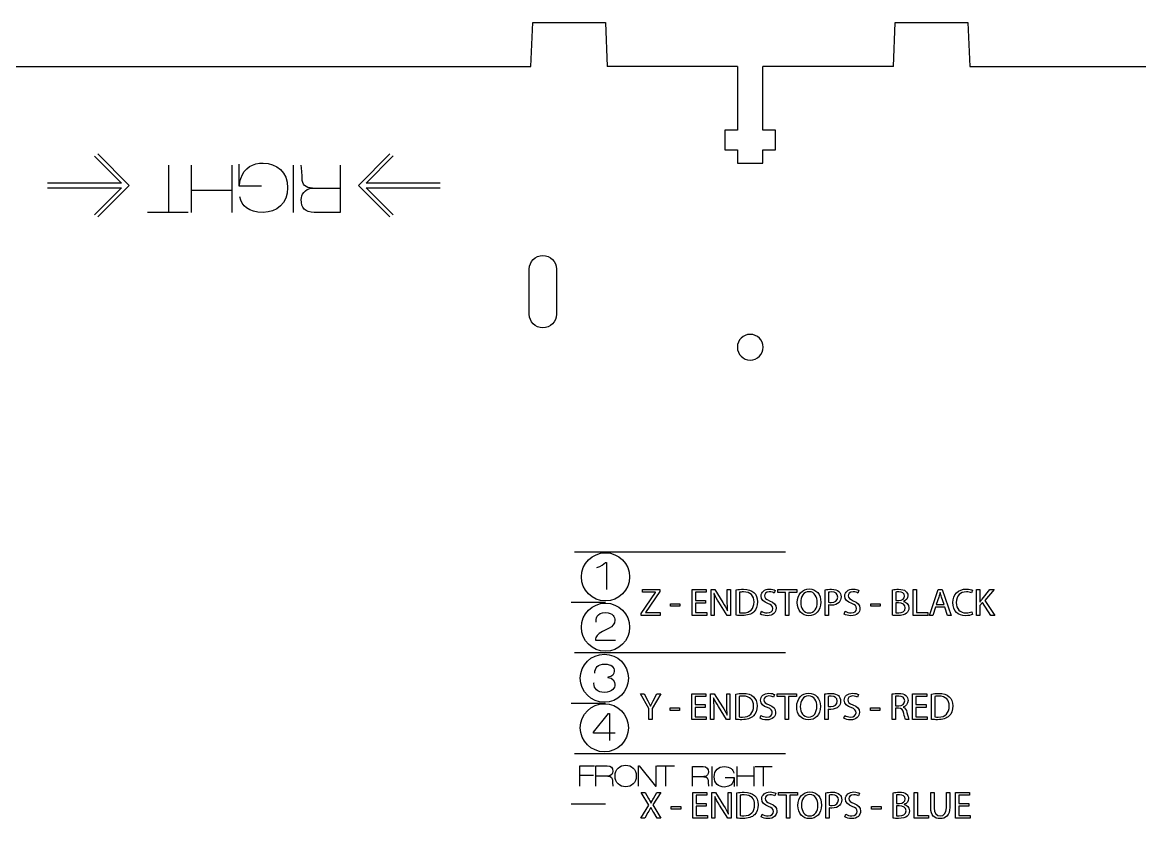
# Model space of a CAD drawing. Header units: millimetres. Extents: x -1126 to -81, y -862 to -38.
# Drawn here: x -625.2 to -501.9, y -126.4 to -38.4 of the extents above; entities that cross this region are included whole.
import ezdxf

# ---------------------------------------------------------------- set-up
doc = ezdxf.new("R2010")
doc.units = ezdxf.units.MM
doc.layers.add('CUTS', color=1, linetype='Continuous', true_color=0xff0000)
doc.layers.add('TEXT', color=5, linetype='Continuous', true_color=0x0000ff)

msp = doc.modelspace()

# ---------------------------------------------------------------- linework, layer by layer
at = {"layer": 'CUTS', "color": 1, "lineweight": 25, "true_color": 0xff0000}
for p, q in [((-569.05, -43.32), (-568.85, -38.45)), ((-568.85, -38.45), (-560.81, -38.45)), ((-560.81, -38.45), (-560.61, -43.32)), ((-529.04, -43.32), (-528.84, -38.45)), ((-528.84, -38.45), (-520.81, -38.45)), ((-520.81, -38.45), (-520.61, -43.32)), ((-627.95, -43.32), (-569.05, -43.32)), ((-546.24, -43.32), (-560.61, -43.32)), ((-546.24, -43.32), (-546.24, -50.34)), ((-543.44, -50.34), (-543.44, -43.32)), ((-529.04, -43.32), (-543.44, -43.32)), ((-520.61, -43.32), (-461.71, -43.32)), ((-546.24, -50.34), (-547.64, -50.34)), ((-547.64, -50.34), (-547.64, -52.54)), ((-542.04, -50.34), (-543.44, -50.34)), ((-542.04, -52.54), (-542.04, -50.34)), ((-547.64, -52.54), (-546.24, -52.54)), ((-546.24, -52.54), (-546.24, -53.98)), ((-543.44, -53.98), (-543.44, -52.54)), ((-543.44, -52.54), (-542.04, -52.54)), ((-546.24, -53.98), (-543.44, -53.98))]:
    msp.add_line(p, q, dxfattribs=at)
for points in [[(-569.22, -70.68), (-569.22, -65.68)], [(-566.22, -65.68), (-566.22, -70.68), (-566.22, -70.68)]]:
    msp.add_lwpolyline(points, dxfattribs=at)
for points in [[(-569.22, -65.68), (-569.22, -64.85), (-568.55, -64.18), (-567.72, -64.18)], [(-567.72, -64.18), (-566.89, -64.18), (-566.22, -64.85), (-566.22, -65.68)], [(-567.72, -72.18), (-568.55, -72.18), (-569.22, -71.51), (-569.22, -70.68)], [(-566.22, -70.68), (-566.22, -71.51), (-566.89, -72.18), (-567.72, -72.18)], [(-544.84, -72.89), (-545.62, -72.89), (-546.26, -73.52), (-546.26, -74.31)], [(-543.41, -74.31), (-543.41, -73.52), (-544.05, -72.89), (-544.84, -72.89)], [(-546.26, -74.31), (-546.26, -75.1), (-545.62, -75.73), (-544.84, -75.73)], [(-544.84, -75.73), (-544.05, -75.73), (-543.41, -75.1), (-543.41, -74.31)]]:
    msp.add_open_spline(points, degree=3, dxfattribs=at)
at = {"layer": 'TEXT', "color": 5, "lineweight": 25, "true_color": 0x0000ff}
for points in [[(-616.85, -52.98), (-613.37, -56.45), (-616.85, -59.93)], [(-584.61, -59.93), (-588.09, -56.45), (-584.61, -52.98)], [(-617.22, -53.21), (-614.23, -56.2), (-622.41, -56.2)], [(-609.04, -54.21), (-609.04, -59.38)], [(-606.51, -59.43), (-606.51, -54.21)], [(-602.04, -54.21), (-602.04, -59.43)], [(-598.79, -56.54), (-601.24, -56.54), (-601.24, -54.1)], [(-595.26, -59.43), (-595.26, -54.21)], [(-590.09, -54.21), (-590.09, -59.43), (-592.95, -59.43)], [(-579.05, -56.2), (-587.23, -56.2), (-584.23, -53.2)], [(-622.41, -56.7), (-614.23, -56.7), (-617.23, -59.7)], [(-584.24, -59.69), (-587.23, -56.7), (-579.05, -56.7)], [(-602.04, -57), (-606.51, -57)], [(-593.15, -56.76), (-593.14, -56.75)], [(-593.14, -56.75), (-590.09, -56.74)], [(-606.86, -59.43), (-611.36, -59.43)], [(-564.23, -96.91), (-540.94, -96.91)], [(-560.82, -98.07), (-560.71, -98.07), (-560.71, -101.05)], [(-556.87, -103.69), (-555.3, -101.38), (-555.3, -101.36), (-556.74, -101.36), (-556.74, -101.05), (-554.81, -101.05), (-554.81, -101.28), (-556.39, -103.59), (-556.39, -103.6), (-554.79, -103.6), (-554.79, -103.91), (-556.87, -103.91), (-556.87, -103.69), (-556.87, -103.69)], [(-549.77, -102.57), (-550.88, -102.57), (-550.88, -103.6), (-549.64, -103.6), (-549.64, -103.91), (-551.25, -103.91), (-551.25, -101.06), (-549.7, -101.06), (-549.7, -101.36), (-550.88, -101.36), (-550.88, -102.27), (-549.77, -102.27), (-549.77, -102.57), (-549.77, -102.57)], [(-549.16, -103.91), (-549.16, -101.06), (-548.76, -101.06), (-547.85, -102.5)], [(-547.37, -102.25), (-547.37, -101.06), (-547.02, -101.06), (-547.02, -103.91), (-547.39, -103.91), (-548.3, -102.46)], [(-546.38, -103.9), (-546.38, -101.1), (-546.38, -101.1)], [(-540.93, -101.37), (-541.8, -101.37), (-541.8, -101.05), (-539.68, -101.05), (-539.68, -101.37), (-540.56, -101.37), (-540.56, -103.91), (-540.93, -103.91), (-540.93, -101.37), (-540.93, -101.37)], [(-536.19, -102.76), (-536.19, -103.91), (-536.56, -103.91), (-536.56, -101.09), (-536.56, -101.09)], [(-529.13, -103.9), (-529.13, -101.1), (-529.13, -101.1)], [(-526.84, -101.06), (-526.47, -101.06), (-526.47, -103.6), (-525.25, -103.6), (-525.25, -103.91), (-526.84, -103.91), (-526.84, -101.06), (-526.84, -101.06)], [(-524.38, -103.01), (-524.67, -103.91), (-525.05, -103.91), (-524.08, -101.06), (-523.64, -101.06), (-522.67, -103.91), (-523.06, -103.91), (-523.36, -103.01), (-524.38, -103.01), (-524.38, -103.01)], [(-519.85, -101.06), (-519.49, -101.06), (-519.49, -102.43), (-519.47, -102.43)], [(-519.25, -102.13), (-518.38, -101.06), (-517.92, -101.06), (-518.95, -102.27), (-517.84, -103.91), (-518.28, -103.91), (-519.21, -102.51), (-519.49, -102.82), (-519.49, -103.91), (-519.85, -103.91), (-519.85, -101.06), (-519.85, -101.06)], [(-548.83, -101.51), (-548.84, -101.51)], [(-546.01, -101.36), (-546.01, -103.62), (-546.01, -103.62)], [(-542.09, -101.15), (-542.19, -101.45)], [(-536.19, -101.36), (-536.19, -102.46), (-536.19, -102.46)], [(-532.85, -101.15), (-532.95, -101.45)], [(-528.76, -101.34), (-528.76, -102.27), (-528.76, -102.27)], [(-528.76, -102.27), (-528.43, -102.27)], [(-524.02, -101.9), (-524.3, -102.72), (-523.44, -102.72), (-523.44, -102.72)], [(-523.87, -101.38), (-523.88, -101.38)], [(-523.44, -102.72), (-523.72, -101.9)], [(-520.31, -101.14), (-520.41, -101.44)], [(-564.6, -102.47), (-560.81, -102.47)], [(-553.64, -102.63), (-552.59, -102.63), (-552.59, -102.9), (-553.64, -102.9), (-553.64, -102.63), (-553.64, -102.63)], [(-548.82, -102.69), (-548.82, -103.91), (-549.16, -103.91), (-549.16, -103.91)], [(-547.34, -103.42), (-547.33, -103.42)], [(-543.7, -103.77), (-543.6, -103.46), (-543.6, -103.46)], [(-534.45, -103.77), (-534.36, -103.46), (-534.36, -103.46)], [(-531.52, -102.63), (-530.48, -102.63), (-530.48, -102.9), (-531.52, -102.9), (-531.52, -102.63), (-531.52, -102.63)], [(-528.46, -102.54), (-528.76, -102.54), (-528.76, -103.63), (-528.76, -103.63)], [(-527.92, -102.37), (-527.92, -102.38)], [(-520.39, -103.52), (-520.32, -103.82), (-520.32, -103.82)], [(-560.42, -105.34), (-561.15, -105.71)], [(-561.92, -106.64), (-559.7, -106.64)], [(-564.23, -108.03), (-540.94, -108.03)], [(-560.55, -110.75), (-560.55, -110.76)], [(-556.04, -115.41), (-556.04, -114.2), (-556.95, -112.56), (-556.53, -112.56), (-556.13, -113.34)], [(-555.55, -113.34), (-555.14, -112.56), (-554.72, -112.56), (-555.67, -114.19), (-555.67, -115.41), (-556.04, -115.41), (-556.04, -115.41)], [(-549.82, -114.07), (-550.93, -114.07), (-550.93, -115.1), (-549.69, -115.1), (-549.69, -115.41), (-551.3, -115.41), (-551.3, -112.56), (-549.75, -112.56), (-549.75, -112.86), (-550.93, -112.86), (-550.93, -113.77), (-549.82, -113.77), (-549.82, -114.07), (-549.82, -114.07)], [(-549.21, -115.41), (-549.21, -112.56), (-548.81, -112.56), (-547.9, -114)], [(-548.88, -113.01), (-548.89, -113.01)], [(-547.42, -113.75), (-547.42, -112.56), (-547.07, -112.56), (-547.07, -115.41), (-547.44, -115.41), (-548.35, -113.96)], [(-546.43, -115.4), (-546.43, -112.6), (-546.43, -112.6)], [(-546.06, -112.86), (-546.06, -115.12), (-546.06, -115.12)], [(-542.14, -112.65), (-542.25, -112.95)], [(-540.98, -112.87), (-541.85, -112.87), (-541.85, -112.56), (-539.74, -112.56), (-539.74, -112.87), (-540.61, -112.87), (-540.61, -115.41), (-540.98, -115.41), (-540.98, -112.87), (-540.98, -112.87)], [(-536.25, -114.26), (-536.25, -115.41), (-536.61, -115.41), (-536.61, -112.59), (-536.61, -112.59)], [(-536.25, -112.86), (-536.25, -113.96), (-536.25, -113.96)], [(-532.9, -112.65), (-533, -112.95)], [(-528.47, -114.17), (-528.81, -114.17), (-528.81, -115.41), (-529.18, -115.41), (-529.18, -112.59), (-529.18, -112.59)], [(-528.81, -112.85), (-528.81, -113.89), (-528.81, -113.89)], [(-525.43, -114.07), (-526.54, -114.07), (-526.54, -115.1), (-525.3, -115.1), (-525.3, -115.41), (-526.91, -115.41), (-526.91, -112.56), (-525.36, -112.56), (-525.36, -112.86), (-526.54, -112.86), (-526.54, -113.77), (-525.43, -113.77), (-525.43, -114.07), (-525.43, -114.07)], [(-524.82, -115.4), (-524.82, -112.6), (-524.82, -112.6)], [(-524.45, -112.86), (-524.45, -115.12), (-524.45, -115.12)], [(-564.6, -113.59), (-560.81, -113.59)], [(-555.84, -113.93), (-555.83, -113.93)], [(-553.69, -114.13), (-552.64, -114.13), (-552.64, -114.4), (-553.69, -114.4), (-553.69, -114.13), (-553.69, -114.13)], [(-548.87, -114.19), (-548.87, -115.41), (-549.21, -115.41), (-549.21, -115.41)], [(-531.57, -114.13), (-530.53, -114.13), (-530.53, -114.4), (-531.57, -114.4), (-531.57, -114.13), (-531.57, -114.13)], [(-528.81, -113.89), (-528.44, -113.89)], [(-527.96, -114.04), (-527.96, -114.05)], [(-560.36, -116.92), (-562.12, -116.92), (-562.12, -116.81), (-560.47, -114.73), (-560.36, -114.73), (-560.36, -116.92)], [(-547.39, -114.92), (-547.38, -114.92)], [(-543.75, -115.27), (-543.65, -114.96), (-543.65, -114.96)], [(-534.51, -115.27), (-534.41, -114.96), (-534.41, -114.96)], [(-527.32, -115.41), (-527.7, -115.41)], [(-559.75, -116.92), (-560.36, -116.92), (-560.36, -117.71)], [(-564.23, -119.15), (-540.94, -119.15)], [(-563.63, -122.78), (-563.63, -120.51), (-562.04, -120.51)], [(-561.87, -122.78), (-561.87, -120.51), (-560.62, -120.51)], [(-557.17, -122.78), (-557.17, -120.51), (-557.09, -120.51), (-555.3, -122.78), (-555.23, -122.78), (-555.23, -120.51)], [(-555.14, -120.51), (-553.18, -120.51)], [(-554.15, -122.78), (-554.15, -120.51)], [(-551.22, -122.77), (-551.22, -120.61), (-550.03, -120.61)], [(-549.08, -120.61), (-549.08, -122.77)], [(-546.28, -122.77), (-546.28, -120.61)], [(-544.43, -120.61), (-544.43, -122.77)], [(-544.28, -120.61), (-542.43, -120.61)], [(-543.38, -122.77), (-543.38, -120.63)], [(-563.63, -121.56), (-562.13, -121.56)], [(-560.54, -121.67), (-560.54, -121.67), (-561.87, -121.68)], [(-549.95, -121.71), (-549.96, -121.72), (-551.22, -121.72)], [(-547.62, -121.8), (-546.61, -121.8), (-546.61, -122.82)], [(-546.28, -121.62), (-544.43, -121.62)], [(-556.13, -125.68), (-556.47, -126.31), (-556.9, -126.31), (-556.02, -124.86), (-556.86, -123.45), (-556.43, -123.45), (-556.06, -124.12)], [(-555.52, -124.12), (-555.14, -123.45), (-554.71, -123.45), (-555.58, -124.84), (-554.69, -126.31), (-555.12, -126.31), (-555.12, -126.31)], [(-549.7, -124.97), (-550.8, -124.97), (-550.8, -126), (-549.56, -126), (-549.56, -126.31), (-551.17, -126.31), (-551.17, -123.46), (-549.63, -123.46), (-549.63, -123.76), (-550.8, -123.76), (-550.8, -124.67), (-549.7, -124.67), (-549.7, -124.97), (-549.7, -124.97)], [(-549.09, -126.31), (-549.09, -123.46), (-548.68, -123.46), (-547.77, -124.9)], [(-548.75, -123.91), (-548.76, -123.91)], [(-547.29, -124.65), (-547.29, -123.46), (-546.94, -123.46), (-546.94, -126.31), (-547.32, -126.31), (-548.22, -124.86)], [(-546.3, -126.3), (-546.3, -123.5), (-546.3, -123.5)], [(-545.93, -123.76), (-545.93, -126.02), (-545.93, -126.02)], [(-542.02, -123.55), (-542.12, -123.85)], [(-540.85, -123.77), (-541.72, -123.77), (-541.72, -123.46), (-539.61, -123.46), (-539.61, -123.77), (-540.48, -123.77), (-540.48, -126.31), (-540.85, -126.31), (-540.85, -123.77), (-540.85, -123.77)], [(-536.12, -125.16), (-536.12, -126.31), (-536.49, -126.31), (-536.49, -123.49), (-536.49, -123.49)], [(-536.12, -123.76), (-536.12, -124.86), (-536.12, -124.86)], [(-532.77, -123.55), (-532.87, -123.85)], [(-529.05, -126.3), (-529.05, -123.5), (-529.05, -123.5)], [(-528.69, -123.74), (-528.69, -124.67), (-528.69, -124.67)], [(-526.76, -123.46), (-526.39, -123.46), (-526.39, -126), (-525.17, -126), (-525.17, -126.31), (-526.76, -126.31), (-526.76, -123.46), (-526.76, -123.46)], [(-524.92, -125.14), (-524.92, -123.46), (-524.55, -123.46), (-524.55, -123.46)], [(-524.55, -123.46), (-524.55, -125.15)], [(-523.19, -125.15), (-523.19, -123.46), (-522.81, -123.46), (-522.81, -125.12)], [(-520.7, -124.97), (-521.81, -124.97), (-521.81, -126), (-520.57, -126), (-520.57, -126.31), (-522.18, -126.31), (-522.18, -123.46), (-520.63, -123.46), (-520.63, -123.76), (-521.81, -123.76), (-521.81, -124.67), (-520.7, -124.67), (-520.7, -124.97), (-520.7, -124.97)], [(-564.6, -124.71), (-560.81, -124.71)], [(-555.81, -125.11), (-555.82, -125.11)], [(-555.8, -124.61), (-555.78, -124.61)], [(-555.12, -126.31), (-555.49, -125.68)], [(-553.56, -125.03), (-552.51, -125.03), (-552.51, -125.3), (-553.56, -125.3), (-553.56, -125.03), (-553.56, -125.03)], [(-548.74, -125.09), (-548.74, -126.31), (-549.09, -126.31), (-549.09, -126.31)], [(-531.45, -125.03), (-530.4, -125.03), (-530.4, -125.3), (-531.45, -125.3), (-531.45, -125.03), (-531.45, -125.03)], [(-528.69, -124.67), (-528.35, -124.67)], [(-528.38, -124.94), (-528.69, -124.94), (-528.69, -126.03), (-528.69, -126.03)], [(-527.84, -124.77), (-527.84, -124.78)], [(-547.26, -125.82), (-547.25, -125.82)], [(-543.62, -126.17), (-543.53, -125.86), (-543.53, -125.86)], [(-534.38, -126.17), (-534.28, -125.86), (-534.28, -125.86)]]:
    msp.add_lwpolyline(points, dxfattribs=at)
for points in [[(-601.06, -55.67), (-600.7, -54.47), (-599.69, -53.98), (-598.6, -53.98)], [(-598.6, -53.98), (-597.11, -53.98), (-595.9, -54.98), (-595.9, -56.7)], [(-594.3, -55.65), (-594.3, -55.46), (-594.31, -54.43), (-594.41, -54.21)], [(-601.24, -56.54), (-601.17, -55.94), (-601.06, -55.67), (-601.06, -55.67)], [(-595.9, -56.7), (-595.9, -58.43), (-597.11, -59.43), (-598.6, -59.43)], [(-593.14, -56.75), (-593.95, -56.74), (-594.3, -56.37), (-594.3, -55.65)], [(-598.6, -59.43), (-600.23, -59.43), (-600.98, -58.7), (-601.17, -57.7)], [(-594.39, -58), (-594.39, -57.51), (-594.06, -56.81), (-593.15, -56.76)], [(-592.95, -59.43), (-594, -59.43), (-594.39, -58.93), (-594.39, -58)], [(-563.47, -99.66), (-563.47, -98.2), (-562.28, -97.01), (-560.81, -97.01)], [(-560.81, -97.01), (-559.34, -97.01), (-558.15, -98.2), (-558.15, -99.66)], [(-561.76, -98.64), (-561.3, -98.52), (-561, -98.28), (-560.82, -98.07)], [(-560.81, -102.32), (-562.28, -102.32), (-563.47, -101.13), (-563.47, -99.66)], [(-558.15, -99.66), (-558.15, -101.13), (-559.34, -102.32), (-560.81, -102.32)], [(-546.38, -101.1), (-546.15, -101.06), (-545.89, -101.03), (-545.59, -101.03)], [(-545.59, -101.03), (-545.06, -101.03), (-544.69, -101.16), (-544.44, -101.39)], [(-543.64, -101.78), (-543.64, -101.34), (-543.27, -101.01), (-542.72, -101.01)], [(-542.72, -101.01), (-542.43, -101.01), (-542.22, -101.08), (-542.09, -101.15)], [(-539.65, -102.5), (-539.65, -101.6), (-539.09, -101), (-538.33, -101)], [(-538.33, -101), (-537.55, -101), (-537.04, -101.6), (-537.04, -102.45)], [(-536.56, -101.09), (-536.39, -101.06), (-536.15, -101.03), (-535.86, -101.03)], [(-535.86, -101.03), (-535.49, -101.03), (-535.23, -101.12), (-535.06, -101.27)], [(-534.4, -101.78), (-534.4, -101.34), (-534.03, -101.01), (-533.47, -101.01)], [(-533.47, -101.01), (-533.19, -101.01), (-532.97, -101.08), (-532.85, -101.15)], [(-529.13, -101.1), (-528.97, -101.06), (-528.71, -101.03), (-528.46, -101.03)], [(-528.46, -101.03), (-528.09, -101.03), (-527.85, -101.1), (-527.68, -101.24)], [(-522.48, -102.51), (-522.48, -101.61), (-521.87, -101.01), (-520.99, -101.01)], [(-520.99, -101.01), (-520.64, -101.01), (-520.41, -101.08), (-520.31, -101.14)], [(-548.84, -101.51), (-548.82, -101.87), (-548.82, -102.21), (-548.82, -102.69)], [(-548.3, -102.46), (-548.5, -102.14), (-548.69, -101.82), (-548.83, -101.51)], [(-547.33, -103.42), (-547.36, -103.04), (-547.37, -102.69), (-547.37, -102.25)], [(-545.58, -101.33), (-545.77, -101.33), (-545.91, -101.34), (-546.01, -101.36)], [(-544.42, -102.43), (-544.42, -101.75), (-544.8, -101.33), (-545.58, -101.33)], [(-544.44, -101.39), (-544.18, -101.62), (-544.03, -101.95), (-544.03, -102.41)], [(-542.89, -102.6), (-543.35, -102.43), (-543.64, -102.18), (-543.64, -101.78)], [(-542.73, -101.31), (-543.12, -101.31), (-543.27, -101.55), (-543.27, -101.74)], [(-543.27, -101.74), (-543.27, -102.01), (-543.1, -102.14), (-542.7, -102.29)], [(-542.19, -101.45), (-542.28, -101.39), (-542.47, -101.31), (-542.73, -101.31)], [(-542.7, -102.29), (-542.22, -102.48), (-541.98, -102.71), (-541.98, -103.13)], [(-538.34, -101.3), (-538.96, -101.3), (-539.26, -101.87), (-539.26, -102.49)], [(-537.43, -102.47), (-537.43, -101.9), (-537.73, -101.3), (-538.34, -101.3)], [(-535.85, -101.33), (-536.01, -101.33), (-536.13, -101.34), (-536.19, -101.36)], [(-535.89, -102.49), (-535.45, -102.49), (-535.18, -102.27), (-535.18, -101.89)], [(-535.18, -101.89), (-535.18, -101.51), (-535.45, -101.33), (-535.85, -101.33)], [(-535.06, -101.27), (-534.9, -101.41), (-534.81, -101.61), (-534.81, -101.87)], [(-534.81, -101.87), (-534.81, -102.13), (-534.88, -102.33), (-535.03, -102.48)], [(-533.64, -102.6), (-534.11, -102.43), (-534.4, -102.18), (-534.4, -101.78)], [(-533.49, -101.31), (-533.88, -101.31), (-534.02, -101.55), (-534.02, -101.74)], [(-534.02, -101.74), (-534.02, -102.01), (-533.85, -102.14), (-533.46, -102.29)], [(-532.95, -101.45), (-533.04, -101.39), (-533.23, -101.31), (-533.49, -101.31)], [(-533.46, -102.29), (-532.97, -102.48), (-532.73, -102.71), (-532.73, -103.13)], [(-528.44, -101.32), (-528.6, -101.32), (-528.7, -101.33), (-528.76, -101.34)], [(-527.81, -101.78), (-527.81, -101.45), (-528.06, -101.32), (-528.44, -101.32)], [(-528.43, -102.27), (-528.04, -102.27), (-527.81, -102.06), (-527.81, -101.78)], [(-527.44, -101.74), (-527.44, -102.02), (-527.62, -102.27), (-527.92, -102.37)], [(-527.68, -101.24), (-527.53, -101.35), (-527.44, -101.52), (-527.44, -101.74)], [(-523.88, -101.38), (-523.92, -101.55), (-523.96, -101.72), (-524.02, -101.9)], [(-523.72, -101.9), (-523.78, -101.72), (-523.83, -101.55), (-523.87, -101.38)], [(-520.98, -101.32), (-521.65, -101.32), (-522.09, -101.74), (-522.09, -102.49)], [(-520.41, -101.44), (-520.54, -101.37), (-520.74, -101.32), (-520.98, -101.32)], [(-519.47, -102.43), (-519.4, -102.32), (-519.32, -102.22), (-519.25, -102.13)], [(-563.47, -105.22), (-563.47, -103.75), (-562.28, -102.56), (-560.81, -102.56)], [(-560.81, -102.56), (-559.34, -102.56), (-558.15, -103.75), (-558.15, -105.22)], [(-547.85, -102.5), (-547.64, -102.83), (-547.47, -103.13), (-547.34, -103.42)], [(-544.44, -103.52), (-544.71, -103.79), (-545.15, -103.93), (-545.71, -103.93)], [(-545.64, -103.64), (-544.84, -103.64), (-544.42, -103.2), (-544.42, -102.43)], [(-544.03, -102.41), (-544.03, -102.88), (-544.18, -103.26), (-544.44, -103.52)], [(-543.6, -103.46), (-543.44, -103.56), (-543.2, -103.64), (-542.95, -103.64)], [(-541.98, -103.13), (-541.98, -103.57), (-542.3, -103.95), (-542.97, -103.95)], [(-542.95, -103.64), (-542.57, -103.64), (-542.35, -103.45), (-542.35, -103.16)], [(-542.35, -103.16), (-542.35, -102.9), (-542.5, -102.74), (-542.89, -102.6)], [(-538.37, -103.95), (-539.12, -103.95), (-539.65, -103.37), (-539.65, -102.5)], [(-539.26, -102.49), (-539.26, -103.11), (-538.93, -103.65), (-538.35, -103.65)], [(-537.04, -102.45), (-537.04, -103.43), (-537.64, -103.95), (-538.37, -103.95)], [(-538.35, -103.65), (-537.76, -103.65), (-537.43, -103.12), (-537.43, -102.47)], [(-536.19, -102.46), (-536.11, -102.49), (-536.01, -102.49), (-535.89, -102.49)], [(-535.9, -102.79), (-536.01, -102.79), (-536.11, -102.79), (-536.19, -102.76)], [(-535.03, -102.48), (-535.23, -102.68), (-535.54, -102.79), (-535.9, -102.79)], [(-534.36, -103.46), (-534.19, -103.56), (-533.96, -103.64), (-533.7, -103.64)], [(-532.73, -103.13), (-532.73, -103.57), (-533.05, -103.95), (-533.73, -103.95)], [(-533.7, -103.64), (-533.33, -103.64), (-533.11, -103.45), (-533.11, -103.16)], [(-533.11, -103.16), (-533.11, -102.9), (-533.26, -102.74), (-533.64, -102.6)], [(-527.72, -103.09), (-527.72, -102.71), (-528.05, -102.54), (-528.46, -102.54)], [(-528.45, -103.64), (-528.07, -103.64), (-527.72, -103.5), (-527.72, -103.09)], [(-527.92, -102.38), (-527.65, -102.45), (-527.33, -102.67), (-527.33, -103.09)], [(-527.33, -103.09), (-527.33, -103.34), (-527.43, -103.53), (-527.58, -103.67)], [(-521.07, -103.95), (-521.88, -103.95), (-522.48, -103.45), (-522.48, -102.51)], [(-522.09, -102.49), (-522.09, -103.2), (-521.69, -103.64), (-521, -103.64)], [(-521, -103.64), (-520.77, -103.64), (-520.54, -103.59), (-520.39, -103.52)], [(-561.86, -104.65), (-561.86, -104.33), (-561.85, -103.6), (-560.8, -103.6)], [(-560.8, -103.6), (-559.96, -103.6), (-559.79, -104.15), (-559.79, -104.43)], [(-559.79, -104.43), (-559.79, -104.87), (-560.05, -105.12), (-560.42, -105.34)], [(-545.71, -103.93), (-545.97, -103.93), (-546.19, -103.92), (-546.38, -103.9)], [(-546.01, -103.62), (-545.91, -103.63), (-545.78, -103.64), (-545.64, -103.64)], [(-542.97, -103.95), (-543.25, -103.95), (-543.55, -103.87), (-543.7, -103.77)], [(-533.73, -103.95), (-534, -103.95), (-534.3, -103.87), (-534.45, -103.77)], [(-528.56, -103.93), (-528.81, -103.93), (-529.01, -103.92), (-529.13, -103.9)], [(-528.76, -103.63), (-528.69, -103.64), (-528.58, -103.64), (-528.45, -103.64)], [(-527.58, -103.67), (-527.77, -103.85), (-528.09, -103.93), (-528.56, -103.93)], [(-520.32, -103.82), (-520.45, -103.89), (-520.73, -103.95), (-521.07, -103.95)], [(-560.81, -107.88), (-562.28, -107.88), (-563.47, -106.69), (-563.47, -105.22)], [(-561.15, -105.71), (-561.69, -106.02), (-561.91, -106.2), (-561.92, -106.64)], [(-558.15, -105.22), (-558.15, -106.69), (-559.34, -107.88), (-560.81, -107.88)], [(-563.59, -110.86), (-563.59, -109.39), (-562.4, -108.2), (-560.94, -108.2)], [(-560.94, -108.2), (-559.47, -108.2), (-558.28, -109.39), (-558.28, -110.86)], [(-562, -110.3), (-561.97, -109.68), (-561.71, -109.3), (-560.87, -109.3)], [(-560.87, -109.3), (-560.16, -109.3), (-559.85, -109.62), (-559.85, -110.08)], [(-560.94, -113.51), (-562.4, -113.51), (-563.59, -112.32), (-563.59, -110.86)], [(-558.28, -110.86), (-558.28, -112.32), (-559.47, -113.51), (-560.94, -113.51)], [(-559.85, -110.08), (-559.85, -110.37), (-560.02, -110.69), (-560.55, -110.75)], [(-560.55, -110.76), (-559.98, -110.82), (-559.78, -111.16), (-559.78, -111.55)], [(-562.09, -111.43), (-562.09, -111.4), (-562.08, -111.37), (-562.08, -111.34)], [(-560.94, -112.41), (-561.72, -112.41), (-562.09, -112.02), (-562.09, -111.43)], [(-559.78, -111.55), (-559.78, -111.88), (-560, -112.41), (-560.94, -112.41)], [(-556.13, -113.34), (-556.02, -113.56), (-555.93, -113.73), (-555.84, -113.93)], [(-555.83, -113.93), (-555.76, -113.74), (-555.66, -113.56), (-555.55, -113.34)], [(-548.89, -113.01), (-548.87, -113.37), (-548.87, -113.71), (-548.87, -114.19)], [(-548.35, -113.96), (-548.55, -113.64), (-548.74, -113.32), (-548.88, -113.01)], [(-546.43, -112.6), (-546.2, -112.56), (-545.94, -112.53), (-545.64, -112.53)], [(-545.63, -112.83), (-545.82, -112.83), (-545.96, -112.84), (-546.06, -112.86)], [(-545.64, -112.53), (-545.11, -112.53), (-544.74, -112.66), (-544.49, -112.89)], [(-544.47, -113.93), (-544.47, -113.25), (-544.85, -112.83), (-545.63, -112.83)], [(-544.49, -112.89), (-544.23, -113.12), (-544.08, -113.45), (-544.08, -113.91)], [(-543.69, -113.28), (-543.69, -112.84), (-543.32, -112.51), (-542.77, -112.51)], [(-542.94, -114.1), (-543.4, -113.93), (-543.69, -113.68), (-543.69, -113.28)], [(-542.78, -112.81), (-543.17, -112.81), (-543.32, -113.05), (-543.32, -113.24)], [(-543.32, -113.24), (-543.32, -113.51), (-543.15, -113.64), (-542.75, -113.79)], [(-542.25, -112.95), (-542.33, -112.89), (-542.52, -112.81), (-542.78, -112.81)], [(-542.77, -112.51), (-542.48, -112.51), (-542.27, -112.58), (-542.14, -112.65)], [(-539.7, -114), (-539.7, -113.1), (-539.14, -112.5), (-538.38, -112.5)], [(-538.39, -112.81), (-539.01, -112.8), (-539.31, -113.37), (-539.31, -113.99)], [(-537.48, -113.97), (-537.48, -113.4), (-537.78, -112.81), (-538.39, -112.81)], [(-538.38, -112.5), (-537.6, -112.5), (-537.09, -113.1), (-537.09, -113.95)], [(-536.61, -112.59), (-536.44, -112.56), (-536.2, -112.53), (-535.91, -112.53)], [(-535.9, -112.83), (-536.06, -112.83), (-536.18, -112.84), (-536.25, -112.86)], [(-535.94, -113.99), (-535.5, -113.99), (-535.23, -113.77), (-535.23, -113.39)], [(-535.91, -112.53), (-535.54, -112.53), (-535.28, -112.62), (-535.11, -112.77)], [(-535.23, -113.39), (-535.23, -113.01), (-535.5, -112.83), (-535.9, -112.83)], [(-535.11, -112.77), (-534.96, -112.91), (-534.86, -113.11), (-534.86, -113.37)], [(-534.86, -113.37), (-534.86, -113.63), (-534.93, -113.83), (-535.08, -113.98)], [(-534.45, -113.28), (-534.45, -112.84), (-534.08, -112.51), (-533.52, -112.51)], [(-533.69, -114.1), (-534.16, -113.93), (-534.45, -113.68), (-534.45, -113.28)], [(-533.54, -112.81), (-533.93, -112.81), (-534.07, -113.05), (-534.07, -113.24)], [(-534.07, -113.24), (-534.07, -113.51), (-533.9, -113.64), (-533.51, -113.79)], [(-533, -112.95), (-533.09, -112.89), (-533.28, -112.81), (-533.54, -112.81)], [(-533.52, -112.51), (-533.24, -112.51), (-533.02, -112.58), (-532.9, -112.65)], [(-529.18, -112.59), (-528.99, -112.56), (-528.72, -112.53), (-528.47, -112.53)], [(-528.45, -112.82), (-528.63, -112.82), (-528.75, -112.83), (-528.81, -112.85)], [(-528.47, -112.53), (-528.08, -112.53), (-527.82, -112.61), (-527.65, -112.77)], [(-527.79, -113.35), (-527.79, -112.98), (-528.06, -112.82), (-528.45, -112.82)], [(-528.44, -113.89), (-528.04, -113.89), (-527.79, -113.68), (-527.79, -113.35)], [(-527.42, -113.31), (-527.42, -113.69), (-527.66, -113.93), (-527.96, -114.04)], [(-527.65, -112.77), (-527.51, -112.89), (-527.42, -113.09), (-527.42, -113.31)], [(-524.82, -112.6), (-524.6, -112.56), (-524.33, -112.53), (-524.04, -112.53)], [(-524.02, -112.83), (-524.21, -112.83), (-524.35, -112.84), (-524.45, -112.86)], [(-524.04, -112.53), (-523.51, -112.53), (-523.13, -112.66), (-522.88, -112.89)], [(-522.87, -113.93), (-522.86, -113.25), (-523.24, -112.83), (-524.02, -112.83)], [(-522.88, -112.89), (-522.62, -113.12), (-522.48, -113.45), (-522.48, -113.91)], [(-563.59, -116.32), (-563.59, -114.85), (-562.4, -113.67), (-560.94, -113.67)], [(-560.94, -113.67), (-559.47, -113.67), (-558.28, -114.85), (-558.28, -116.32)], [(-547.9, -114), (-547.69, -114.33), (-547.52, -114.63), (-547.39, -114.92)], [(-547.38, -114.92), (-547.41, -114.54), (-547.42, -114.19), (-547.42, -113.75)], [(-545.69, -115.14), (-544.9, -115.14), (-544.47, -114.7), (-544.47, -113.93)], [(-544.08, -113.91), (-544.08, -114.38), (-544.23, -114.76), (-544.49, -115.02)], [(-542.03, -114.63), (-542.03, -115.07), (-542.35, -115.45), (-543.02, -115.45)], [(-543, -115.14), (-542.62, -115.14), (-542.4, -114.95), (-542.4, -114.66)], [(-542.4, -114.66), (-542.4, -114.4), (-542.55, -114.24), (-542.94, -114.1)], [(-542.75, -113.79), (-542.27, -113.98), (-542.03, -114.21), (-542.03, -114.63)], [(-538.42, -115.45), (-539.18, -115.45), (-539.7, -114.87), (-539.7, -114)], [(-539.31, -113.99), (-539.31, -114.61), (-538.98, -115.15), (-538.4, -115.15)], [(-537.09, -113.95), (-537.09, -114.93), (-537.69, -115.45), (-538.42, -115.45)], [(-538.4, -115.15), (-537.81, -115.15), (-537.48, -114.62), (-537.48, -113.97)], [(-536.25, -113.96), (-536.17, -113.99), (-536.06, -113.99), (-535.94, -113.99)], [(-535.95, -114.29), (-536.06, -114.29), (-536.16, -114.29), (-536.25, -114.26)], [(-535.08, -113.98), (-535.28, -114.18), (-535.59, -114.29), (-535.95, -114.29)], [(-532.78, -114.63), (-532.78, -115.07), (-533.11, -115.45), (-533.78, -115.45)], [(-533.75, -115.14), (-533.38, -115.14), (-533.16, -114.95), (-533.16, -114.66)], [(-533.16, -114.66), (-533.16, -114.4), (-533.31, -114.24), (-533.69, -114.1)], [(-533.51, -113.79), (-533.03, -113.98), (-532.78, -114.21), (-532.78, -114.63)], [(-527.89, -114.73), (-527.97, -114.33), (-528.13, -114.18), (-528.47, -114.17)], [(-527.96, -114.05), (-527.74, -114.13), (-527.61, -114.33), (-527.54, -114.62)], [(-527.54, -114.62), (-527.45, -115.02), (-527.38, -115.3), (-527.32, -115.41)], [(-524.08, -115.14), (-523.29, -115.14), (-522.87, -114.7), (-522.87, -113.93)], [(-522.48, -113.91), (-522.48, -114.38), (-522.62, -114.76), (-522.89, -115.02)], [(-545.76, -115.43), (-546.02, -115.43), (-546.24, -115.42), (-546.43, -115.4)], [(-546.06, -115.12), (-545.97, -115.13), (-545.83, -115.14), (-545.69, -115.14)], [(-544.49, -115.02), (-544.76, -115.29), (-545.2, -115.43), (-545.76, -115.43)], [(-543.02, -115.45), (-543.3, -115.45), (-543.6, -115.37), (-543.75, -115.27)], [(-543.65, -114.96), (-543.49, -115.06), (-543.25, -115.14), (-543, -115.14)], [(-533.78, -115.45), (-534.05, -115.45), (-534.35, -115.37), (-534.51, -115.27)], [(-534.41, -114.96), (-534.24, -115.06), (-534.01, -115.14), (-533.75, -115.14)], [(-527.7, -115.41), (-527.75, -115.32), (-527.81, -115.08), (-527.89, -114.73)], [(-524.15, -115.43), (-524.42, -115.43), (-524.63, -115.42), (-524.82, -115.4)], [(-524.45, -115.12), (-524.36, -115.13), (-524.22, -115.14), (-524.08, -115.14)], [(-522.89, -115.02), (-523.16, -115.29), (-523.6, -115.43), (-524.15, -115.43)], [(-560.94, -118.98), (-562.4, -118.98), (-563.59, -117.79), (-563.59, -116.32)], [(-558.28, -116.32), (-558.28, -117.79), (-559.47, -118.98), (-560.94, -118.98)], [(-560.62, -120.51), (-560.17, -120.51), (-560, -120.72), (-560, -121.13)], [(-559.76, -121.64), (-559.76, -120.89), (-559.23, -120.46), (-558.59, -120.46)], [(-558.59, -120.46), (-557.94, -120.46), (-557.41, -120.89), (-557.41, -121.64)], [(-550.03, -120.61), (-549.6, -120.61), (-549.44, -120.82), (-549.44, -121.2)], [(-548.82, -121.74), (-548.82, -121.03), (-548.32, -120.61), (-547.7, -120.61)], [(-547.7, -120.61), (-547.03, -120.61), (-546.72, -120.91), (-546.64, -121.33)], [(-560, -121.13), (-560, -121.34), (-560.14, -121.65), (-560.54, -121.67)], [(-560.54, -121.67), (-560.19, -121.68), (-560.04, -121.84), (-560.04, -122.15)], [(-558.59, -122.83), (-559.23, -122.83), (-559.76, -122.39), (-559.76, -121.64)], [(-557.41, -121.64), (-557.41, -122.39), (-557.94, -122.83), (-558.59, -122.83)], [(-549.96, -121.72), (-549.62, -121.72), (-549.48, -121.88), (-549.48, -122.17)], [(-549.44, -121.2), (-549.44, -121.41), (-549.58, -121.69), (-549.95, -121.71)], [(-547.7, -122.86), (-548.32, -122.86), (-548.82, -122.45), (-548.82, -121.74)], [(-546.61, -121.8), (-546.64, -122.06), (-546.68, -122.17), (-546.68, -122.17)], [(-560.04, -122.15), (-560.04, -122.23), (-560.03, -122.69), (-559.99, -122.78)], [(-549.48, -122.17), (-549.48, -122.25), (-549.47, -122.68), (-549.43, -122.77)], [(-546.68, -122.17), (-546.83, -122.66), (-547.25, -122.86), (-547.7, -122.86)], [(-556.06, -124.12), (-555.95, -124.31), (-555.87, -124.45), (-555.8, -124.61)], [(-555.78, -124.61), (-555.7, -124.44), (-555.63, -124.31), (-555.52, -124.12)], [(-548.76, -123.91), (-548.74, -124.27), (-548.74, -124.61), (-548.74, -125.09)], [(-548.22, -124.86), (-548.42, -124.54), (-548.61, -124.22), (-548.75, -123.91)], [(-546.3, -123.5), (-546.08, -123.46), (-545.81, -123.43), (-545.52, -123.43)], [(-545.5, -123.73), (-545.69, -123.73), (-545.83, -123.74), (-545.93, -123.76)], [(-545.52, -123.43), (-544.99, -123.43), (-544.61, -123.56), (-544.36, -123.79)], [(-544.35, -124.83), (-544.34, -124.15), (-544.72, -123.73), (-545.5, -123.73)], [(-544.36, -123.79), (-544.1, -124.02), (-543.96, -124.35), (-543.96, -124.81)], [(-543.57, -124.18), (-543.57, -123.74), (-543.2, -123.41), (-542.64, -123.41)], [(-542.81, -125), (-543.28, -124.83), (-543.57, -124.58), (-543.57, -124.18)], [(-542.66, -123.71), (-543.04, -123.71), (-543.19, -123.95), (-543.19, -124.14)], [(-543.19, -124.14), (-543.19, -124.41), (-543.02, -124.54), (-542.63, -124.69)], [(-542.12, -123.85), (-542.21, -123.79), (-542.4, -123.71), (-542.66, -123.71)], [(-542.64, -123.41), (-542.36, -123.41), (-542.14, -123.48), (-542.02, -123.55)], [(-539.57, -124.9), (-539.57, -124), (-539.01, -123.4), (-538.25, -123.4)], [(-538.27, -123.7), (-538.88, -123.7), (-539.18, -124.27), (-539.18, -124.89)], [(-537.36, -124.87), (-537.36, -124.3), (-537.65, -123.7), (-538.27, -123.7)], [(-538.25, -123.4), (-537.47, -123.4), (-536.97, -124), (-536.97, -124.85)], [(-536.49, -123.49), (-536.31, -123.46), (-536.08, -123.43), (-535.78, -123.43)], [(-535.77, -123.73), (-535.93, -123.73), (-536.06, -123.74), (-536.12, -123.76)], [(-535.81, -124.89), (-535.37, -124.89), (-535.1, -124.67), (-535.1, -124.29)], [(-535.78, -123.43), (-535.42, -123.43), (-535.15, -123.52), (-534.98, -123.67)], [(-535.1, -124.29), (-535.1, -123.91), (-535.37, -123.73), (-535.77, -123.73)], [(-534.98, -123.67), (-534.83, -123.81), (-534.73, -124.01), (-534.73, -124.27)], [(-534.73, -124.27), (-534.73, -124.53), (-534.81, -124.73), (-534.95, -124.88)], [(-534.32, -124.18), (-534.32, -123.74), (-533.95, -123.41), (-533.4, -123.41)], [(-533.57, -125), (-534.03, -124.83), (-534.32, -124.58), (-534.32, -124.18)], [(-533.41, -123.71), (-533.8, -123.71), (-533.95, -123.95), (-533.95, -124.14)], [(-533.95, -124.14), (-533.95, -124.41), (-533.77, -124.54), (-533.38, -124.69)], [(-532.87, -123.85), (-532.96, -123.79), (-533.15, -123.71), (-533.41, -123.71)], [(-533.4, -123.41), (-533.11, -123.41), (-532.89, -123.48), (-532.77, -123.55)], [(-529.05, -123.5), (-528.89, -123.46), (-528.63, -123.43), (-528.38, -123.43)], [(-528.36, -123.72), (-528.53, -123.72), (-528.63, -123.73), (-528.69, -123.74)], [(-528.38, -123.43), (-528.01, -123.43), (-527.78, -123.5), (-527.6, -123.64)], [(-527.74, -124.18), (-527.74, -123.85), (-527.99, -123.72), (-528.36, -123.72)], [(-528.35, -124.67), (-527.97, -124.67), (-527.74, -124.46), (-527.74, -124.18)], [(-527.36, -124.14), (-527.36, -124.42), (-527.55, -124.67), (-527.84, -124.77)], [(-527.6, -123.64), (-527.45, -123.75), (-527.36, -123.92), (-527.36, -124.14)], [(-555.82, -125.11), (-555.9, -125.28), (-555.99, -125.43), (-556.13, -125.68)], [(-555.49, -125.68), (-555.63, -125.44), (-555.72, -125.28), (-555.81, -125.11)], [(-547.77, -124.9), (-547.56, -125.23), (-547.39, -125.53), (-547.26, -125.82)], [(-547.25, -125.82), (-547.28, -125.44), (-547.29, -125.09), (-547.29, -124.65)], [(-545.56, -126.04), (-544.77, -126.04), (-544.35, -125.6), (-544.35, -124.83)], [(-543.96, -124.81), (-543.96, -125.28), (-544.1, -125.66), (-544.37, -125.92)], [(-541.9, -125.53), (-541.9, -125.97), (-542.22, -126.35), (-542.9, -126.35)], [(-542.87, -126.04), (-542.49, -126.04), (-542.27, -125.85), (-542.27, -125.56)], [(-542.27, -125.56), (-542.27, -125.3), (-542.43, -125.14), (-542.81, -125)], [(-542.63, -124.69), (-542.14, -124.88), (-541.9, -125.11), (-541.9, -125.53)], [(-538.29, -126.35), (-539.05, -126.35), (-539.57, -125.77), (-539.57, -124.9)], [(-539.18, -124.89), (-539.18, -125.51), (-538.85, -126.05), (-538.27, -126.05)], [(-536.97, -124.85), (-536.97, -125.83), (-537.56, -126.35), (-538.29, -126.35)], [(-538.27, -126.05), (-537.69, -126.05), (-537.36, -125.52), (-537.36, -124.87)], [(-536.12, -124.86), (-536.04, -124.89), (-535.94, -124.89), (-535.81, -124.89)], [(-535.82, -125.19), (-535.93, -125.19), (-536.03, -125.19), (-536.12, -125.16)], [(-534.95, -124.88), (-535.15, -125.08), (-535.46, -125.19), (-535.82, -125.19)], [(-532.66, -125.53), (-532.66, -125.97), (-532.98, -126.35), (-533.65, -126.35)], [(-533.63, -126.04), (-533.25, -126.04), (-533.03, -125.85), (-533.03, -125.56)], [(-533.03, -125.56), (-533.03, -125.3), (-533.18, -125.14), (-533.57, -125)], [(-533.38, -124.69), (-532.9, -124.88), (-532.66, -125.11), (-532.66, -125.53)], [(-527.64, -125.49), (-527.64, -125.11), (-527.98, -124.94), (-528.38, -124.94)], [(-528.38, -126.04), (-528, -126.04), (-527.64, -125.9), (-527.64, -125.49)], [(-527.84, -124.78), (-527.57, -124.85), (-527.26, -125.07), (-527.26, -125.49)], [(-527.26, -125.49), (-527.26, -125.74), (-527.35, -125.93), (-527.5, -126.07)], [(-523.89, -126.35), (-524.48, -126.35), (-524.92, -126.02), (-524.92, -125.14)], [(-524.55, -125.15), (-524.55, -125.78), (-524.26, -126.05), (-523.88, -126.05)], [(-522.81, -125.12), (-522.81, -126), (-523.28, -126.35), (-523.89, -126.35)], [(-523.88, -126.05), (-523.46, -126.05), (-523.19, -125.77), (-523.19, -125.15)], [(-545.63, -126.33), (-545.9, -126.33), (-546.11, -126.32), (-546.3, -126.3)], [(-545.93, -126.02), (-545.84, -126.03), (-545.7, -126.04), (-545.56, -126.04)], [(-544.37, -125.92), (-544.64, -126.19), (-545.08, -126.33), (-545.63, -126.33)], [(-542.9, -126.35), (-543.17, -126.35), (-543.47, -126.27), (-543.62, -126.17)], [(-543.53, -125.86), (-543.36, -125.96), (-543.13, -126.04), (-542.87, -126.04)], [(-533.65, -126.35), (-533.93, -126.35), (-534.23, -126.27), (-534.38, -126.17)], [(-534.28, -125.86), (-534.12, -125.96), (-533.88, -126.04), (-533.63, -126.04)], [(-528.48, -126.33), (-528.74, -126.33), (-528.93, -126.32), (-529.05, -126.3)], [(-528.69, -126.03), (-528.61, -126.04), (-528.51, -126.04), (-528.38, -126.04)], [(-527.5, -126.07), (-527.7, -126.25), (-528.02, -126.33), (-528.48, -126.33)]]:
    msp.add_open_spline(points, degree=3, dxfattribs=at)

doc.saveas('drawing.dxf')
